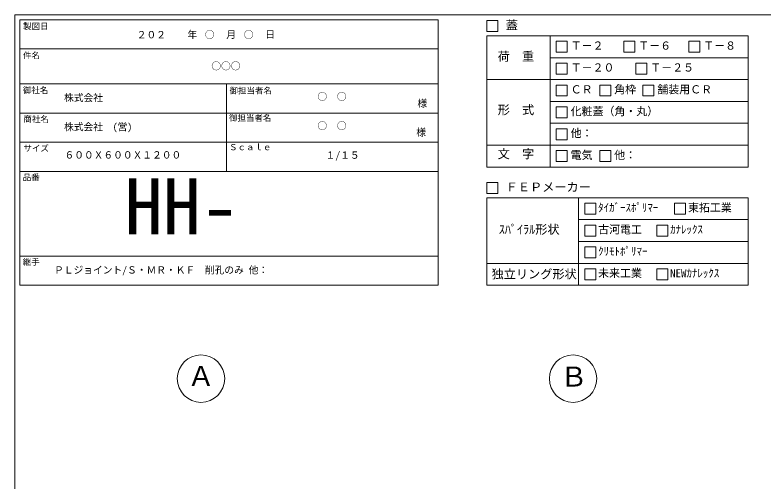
# Model space of a CAD drawing. Units: millimetres, scale not verified. Extents: x -4890 to 18490, y -2276 to 2276.
# Drawn here: x -1230 to 1846, y 358 to 2276 of the extents above; entities that cross this region are included whole.
import ezdxf
from ezdxf.enums import TextEntityAlignment as Align

# ---------------------------------------------------------------- set-up
doc = ezdxf.new("R2010")
doc.units = ezdxf.units.MM
doc.header["$LTSCALE"] = 10
for name, color, linetype, lineweight in [('0-2_waku', 7, 'Continuous', 18), ('0-3_gaikei', 7, 'Continuous', 18), ('0-E_文字１', 7, 'Continuous', 18), ('1-5_文字２', 7, 'Continuous', 5)]:
    doc.layers.add(name, color=color, linetype=linetype, lineweight=lineweight)
doc.styles.add('ＭＳ ゴシック', font='')
doc.styles.get('ＭＳ ゴシック').set_extended_font_data('MS Gothic')

msp = doc.modelspace()

# ---------------------------------------------------------------- linework, layer by layer
at = {"layer": '0-2_waku'}
for p, q in [((-1230.28, 2276.07), (4889.72, 2276.07)), ((-1230.28, 2276.07), (-1230.28, -1998.93)), ((-1210.28, 2256.07), (-1210.28, 1164.07)), ((-1210.28, 2256.07), (509.72, 2256.07)), ((-1210.28, 2256.07), (-1210.28, 1164.07)), ((-1210.28, 2256.07), (509.72, 2256.07)), ((-1210.28, 2256.07), (-1210.28, 1164.07)), ((509.72, 2256.07), (509.72, 1164.07)), ((709.72, 2190.29), (1784.72, 2190.29)), ((709.72, 2190.29), (709.72, 1650.29)), ((970.38, 2190.29), (970.38, 1650.29)), ((1784.72, 2190.29), (1784.72, 1650.29)), ((-1210.28, 2136.07), (509.72, 2136.07)), ((-1210.28, 2136.07), (509.72, 2136.07)), ((-1210.28, 2136.07), (509.72, 2136.07)), ((-1210.28, 2136.07), (509.72, 2136.07)), ((970.38, 2100.29), (1784.72, 2100.29)), ((709.72, 2010.29), (1784.72, 2010.29)), ((-1210.28, 1992.07), (509.72, 1992.07)), ((-1210.28, 1992.07), (509.72, 1992.07)), ((-360.28, 1992.07), (-360.28, 1632.07)), ((970.38, 1920.29), (1784.72, 1920.29)), ((-1210.28, 1872.07), (509.72, 1872.07)), ((970.38, 1830.29), (1784.72, 1830.29)), ((-1210.28, 1752.07), (509.72, 1752.07)), ((709.72, 1740.29), (1784.72, 1740.29)), ((-1210.28, 1632.07), (509.72, 1632.07)), ((709.72, 1650.29), (1784.72, 1650.29)), ((709.72, 1524.07), (1784.72, 1524.07)), ((709.72, 1524.07), (709.72, 1164.07)), ((1087.53, 1524.07), (1087.53, 1164.07)), ((1784.72, 1524.07), (1784.72, 1164.07)), ((1087.53, 1434.07), (1784.72, 1434.07)), ((1087.53, 1344.07), (1784.72, 1344.07)), ((-1210.28, 1284.07), (509.72, 1284.07)), ((709.72, 1254.07), (1784.72, 1254.07)), ((-1210.28, 1164.07), (509.72, 1164.07)), ((709.72, 1164.07), (1784.72, 1164.07)), ((709.72, 1164.07), (1784.72, 1164.07))]:
    msp.add_line(p, q, dxfattribs=at)
msp.add_lwpolyline([(-1230.28, 2276.07), (4889.72, 2276.07), (4889.72, -1998.93)], dxfattribs=at)
at = {"layer": '0-3_gaikei'}
for centre in [(-465.28, 779.82), (1064.72, 779.82)]:
    msp.add_circle(centre, 97.5, dxfattribs=at)
at = {"layer": '0-E_文字１'}
for p, q in [((709.72, 2253.1), (709.72, 2208.1)), ((709.72, 2208.1), (754.72, 2208.1)), ((995.68, 2167.79), (1040.68, 2167.79)), ((995.68, 2167.79), (995.68, 2122.79)), ((995.68, 2167.79), (995.68, 2122.79)), ((995.68, 2167.79), (1040.68, 2167.79)), ((995.68, 2167.79), (995.68, 2122.79)), ((995.68, 2167.79), (1040.68, 2167.79)), ((1040.68, 2167.79), (1040.68, 2122.79)), ((1040.68, 2167.79), (1040.68, 2122.79)), ((1040.68, 2167.79), (1040.68, 2122.79)), ((1273.77, 2167.79), (1318.77, 2167.79)), ((1273.77, 2167.79), (1273.77, 2122.79)), ((1318.77, 2167.79), (1318.77, 2122.79)), ((1540.97, 2167.79), (1585.97, 2167.79)), ((1540.97, 2167.79), (1540.97, 2122.79)), ((1585.97, 2167.79), (1585.97, 2122.79)), ((995.68, 2122.79), (1040.68, 2122.79)), ((995.68, 2122.79), (1040.68, 2122.79)), ((995.68, 2122.79), (1040.68, 2122.79)), ((1273.77, 2122.79), (1318.77, 2122.79)), ((1540.97, 2122.79), (1585.97, 2122.79)), ((995.68, 2077.79), (1040.68, 2077.79)), ((995.68, 2077.79), (995.68, 2032.79)), ((1040.68, 2077.79), (1040.68, 2032.79)), ((1323.17, 2077.79), (1368.17, 2077.79)), ((1323.17, 2077.79), (1323.17, 2032.79)), ((1368.17, 2077.79), (1368.17, 2032.79)), ((995.68, 2032.79), (1040.68, 2032.79)), ((1323.17, 2032.79), (1368.17, 2032.79)), ((995.68, 1987.79), (1040.68, 1987.79)), ((995.68, 1987.79), (995.68, 1942.79)), ((995.68, 1987.79), (995.68, 1942.79)), ((1040.68, 1987.79), (1040.68, 1942.79)), ((1040.68, 1987.79), (1040.68, 1942.79)), ((1174.68, 1987.79), (1219.68, 1987.79)), ((1174.68, 1987.79), (1174.68, 1942.79)), ((1219.68, 1987.79), (1219.68, 1942.79)), ((1352.19, 1987.79), (1397.19, 1987.79)), ((1352.19, 1987.79), (1352.19, 1942.79)), ((1397.19, 1987.79), (1397.19, 1942.79)), ((995.68, 1942.79), (1040.68, 1942.79)), ((995.68, 1942.79), (1040.68, 1942.79)), ((1174.68, 1942.79), (1219.68, 1942.79)), ((1352.19, 1942.79), (1397.19, 1942.79)), ((995.68, 1897.79), (995.68, 1852.79)), ((1040.68, 1897.79), (1040.68, 1852.79)), ((995.68, 1852.79), (1040.68, 1852.79)), ((995.68, 1807.79), (1040.68, 1807.79)), ((995.68, 1807.79), (995.68, 1762.79)), ((995.68, 1807.79), (995.68, 1762.79)), ((1040.68, 1807.79), (1040.68, 1762.79)), ((1040.68, 1807.79), (1040.68, 1762.79)), ((995.68, 1762.79), (1040.68, 1762.79)), ((995.68, 1762.79), (1040.68, 1762.79)), ((995.68, 1717.79), (995.68, 1672.79)), ((1174.68, 1717.79), (1174.68, 1672.79)), ((995.68, 1672.79), (1040.68, 1672.79)), ((1174.68, 1672.79), (1219.68, 1672.79)), ((709.72, 1586.88), (709.72, 1541.88)), ((709.72, 1541.88), (754.72, 1541.88)), ((1112.83, 1501.57), (1112.83, 1456.57)), ((1482.42, 1501.57), (1527.42, 1501.57)), ((1482.42, 1501.57), (1482.42, 1456.57)), ((1482.42, 1501.57), (1527.42, 1501.57)), ((1482.42, 1501.57), (1482.42, 1456.57)), ((1482.42, 1501.57), (1527.42, 1501.57)), ((1482.42, 1501.57), (1482.42, 1456.57)), ((1527.42, 1501.57), (1527.42, 1456.57)), ((1527.42, 1501.57), (1527.42, 1456.57)), ((1527.42, 1501.57), (1527.42, 1456.57)), ((1112.83, 1456.57), (1157.83, 1456.57)), ((1482.42, 1456.57), (1527.42, 1456.57)), ((1482.42, 1456.57), (1527.42, 1456.57)), ((1482.42, 1456.57), (1527.42, 1456.57)), ((1112.83, 1411.57), (1157.83, 1411.57)), ((1112.83, 1411.57), (1112.83, 1366.57)), ((1157.83, 1411.57), (1157.83, 1366.57)), ((1408.74, 1411.57), (1408.74, 1366.57)), ((1112.83, 1366.57), (1157.83, 1366.57)), ((1408.74, 1366.57), (1453.74, 1366.57)), ((1112.83, 1321.57), (1112.83, 1276.57)), ((1112.83, 1276.57), (1157.83, 1276.57)), ((1112.83, 1231.57), (1157.83, 1231.57)), ((1112.83, 1231.57), (1112.83, 1186.57)), ((1157.83, 1231.57), (1157.83, 1186.57)), ((1408.74, 1231.57), (1453.74, 1231.57)), ((1408.74, 1231.57), (1408.74, 1186.57)), ((1453.74, 1231.57), (1453.74, 1186.57)), ((1112.83, 1186.57), (1157.83, 1186.57)), ((1408.74, 1186.57), (1453.74, 1186.57))]:
    msp.add_line(p, q, dxfattribs=at)
for points in [[(709.72, 2253.1), (754.72, 2253.1), (754.72, 2208.1)], [(709.72, 2253.1), (754.72, 2253.1), (754.72, 2208.1)], [(995.68, 1987.79), (1040.68, 1987.79), (1040.68, 1942.79)], [(995.68, 1987.79), (995.68, 1942.79), (1040.68, 1942.79)], [(995.68, 1897.79), (1040.68, 1897.79), (1040.68, 1852.79)], [(995.68, 1807.79), (1040.68, 1807.79), (1040.68, 1762.79)], [(995.68, 1807.79), (995.68, 1762.79), (1040.68, 1762.79)], [(995.68, 1717.79), (1040.68, 1717.79), (1040.68, 1672.79)], [(1174.68, 1717.79), (1219.68, 1717.79), (1219.68, 1672.79)], [(709.72, 1586.88), (754.72, 1586.88), (754.72, 1541.88)], [(1112.83, 1501.57), (1157.83, 1501.57), (1157.83, 1456.57)], [(1408.74, 1411.57), (1453.74, 1411.57), (1453.74, 1366.57)], [(1112.83, 1321.57), (1157.83, 1321.57), (1157.83, 1276.57)]]:
    msp.add_lwpolyline(points, dxfattribs=at)

# ---------------------------------------------------------------- texts
at = {"layer": '0-E_文字１', "style": 'ＭＳ ゴシック'}
for s, height, p in [('製図日', 24.93, (-1197.01, 2209.62)), ('蓋', 36.66, (787.8, 2205.19)), ('\u3000\u3000年\u3000\u3000\u3000月\u3000\u3000\u3000日', 29.33, (-600.97, 2172.02)), ('Ｔ－２', 32.99, (1054.83, 2123.28)), ('Ｔ－６', 32.99, (1332.91, 2123.28)), ('Ｔ－８', 32.99, (1600.12, 2123.28)), ('件名', 24.93, (-1197.01, 2089.62)), ('荷\u3000重', 36.66, (754.68, 2076.49)), ('Ｔ－２０', 32.99, (1054.83, 2033.28)), ('Ｔ－２５', 32.99, (1382.31, 2033.28)), ('御社名', 24.93, (-1197.99, 1946.62)), ('御担当者名', 24.93, (-348.08, 1944.41)), ('御担当者名', 24.93, (-348.08, 1944.41)), ('ＣＲ', 32.99, (1054.83, 1943.28)), ('角枠', 32.99, (1233.82, 1943.28)), ('舗装用ＣＲ', 32.99, (1411.33, 1943.28)), ('様', 29.33, (424.67, 1888.9)), ('形\u3000式', 36.66, (754.68, 1856.53)), ('化粧蓋（角・丸）', 32.99, (1054.83, 1853.28)), ('商社名', 24.93, (-1195.38, 1827.58)), ('御担当者名', 24.93, (-350.29, 1832.1)), ('様', 29.33, (420.18, 1769.99)), ('他：', 32.99, (1054.83, 1763.28)), ('サイズ', 24.93, (-1195.38, 1707.58)), ('Ｓｃａｌｅ', 24.93, (-350.29, 1712.1)), ('文\u3000字', 36.66, (754.68, 1675.04)), ('６００Ｘ６００Ｘ１２００', 29.33, (-1026.59, 1676.53)), ('１/１５', 29.33, (47.26, 1675.58)), ('電気', 32.99, (1054.83, 1673.28)), ('他：', 32.99, (1233.82, 1673.28)), ('品番', 24.93, (-1198.38, 1587.93)), ('HH-', 230.9, (-779.55, 1303.9)), ('ＦＥＰメーカー', 36.66, (787.8, 1538.96)), ('ﾀｲｶﾞｰｽﾎﾟﾘﾏｰ', 32.99, (1167.8, 1457.06)), ('東拓工業', 32.99, (1537.39, 1457.06)), ('ｽﾊﾟｲﾗﾙ形状', 36.66, (759.33, 1364.41)), ('古河電工', 32.99, (1167.8, 1367.06)), ('ｶﾅﾚｯｸｽ', 32.99, (1463.71, 1367.06)), ('ｸﾘﾓﾄﾎﾟﾘﾏｰ', 32.99, (1167.8, 1277.06)), ('継手', 24.93, (-1198.38, 1239.93)), ('ＰＬジョイント/Ｓ・ＭＲ・ＫＦ\u3000削孔のみ 他：', 29.33, (-1069.29, 1203.27)), ('独立リング形状', 36.66, (729.8, 1180.93)), ('未来工業', 32.99, (1167.8, 1187.06)), ('NEWｶﾅﾚｯｸｽ', 32.99, (1463.71, 1187.06)), ('Ａ', 82.48, (-521.58, 724.86)), ('Ｂ', 82.48, (1011.48, 722.24))]:
    msp.add_text(s, height=height, dxfattribs=at).set_placement(p, align=Align.BOTTOM_LEFT)
at = {"layer": '1-5_文字２', "style": 'ＭＳ ゴシック'}
for s, p in [('\u3000\u3000２０２\u3000\u3000\u3000\u3000○\u3000\u3000\u3000○', (-809.45, 2171.23)), ('○○○', (-422.77, 2042.41)), ('株式会社', (-1028.28, 1912.15)), ('○\u3000○', (13.5, 1916.53)), ('株式会社\u3000(営)', (-1028.28, 1792.15)), ('○\u3000○', (13.5, 1796.53))]:
    msp.add_text(s, height=29.33, dxfattribs=at).set_placement(p, align=Align.BOTTOM_LEFT)

doc.saveas('drawing.dxf')
